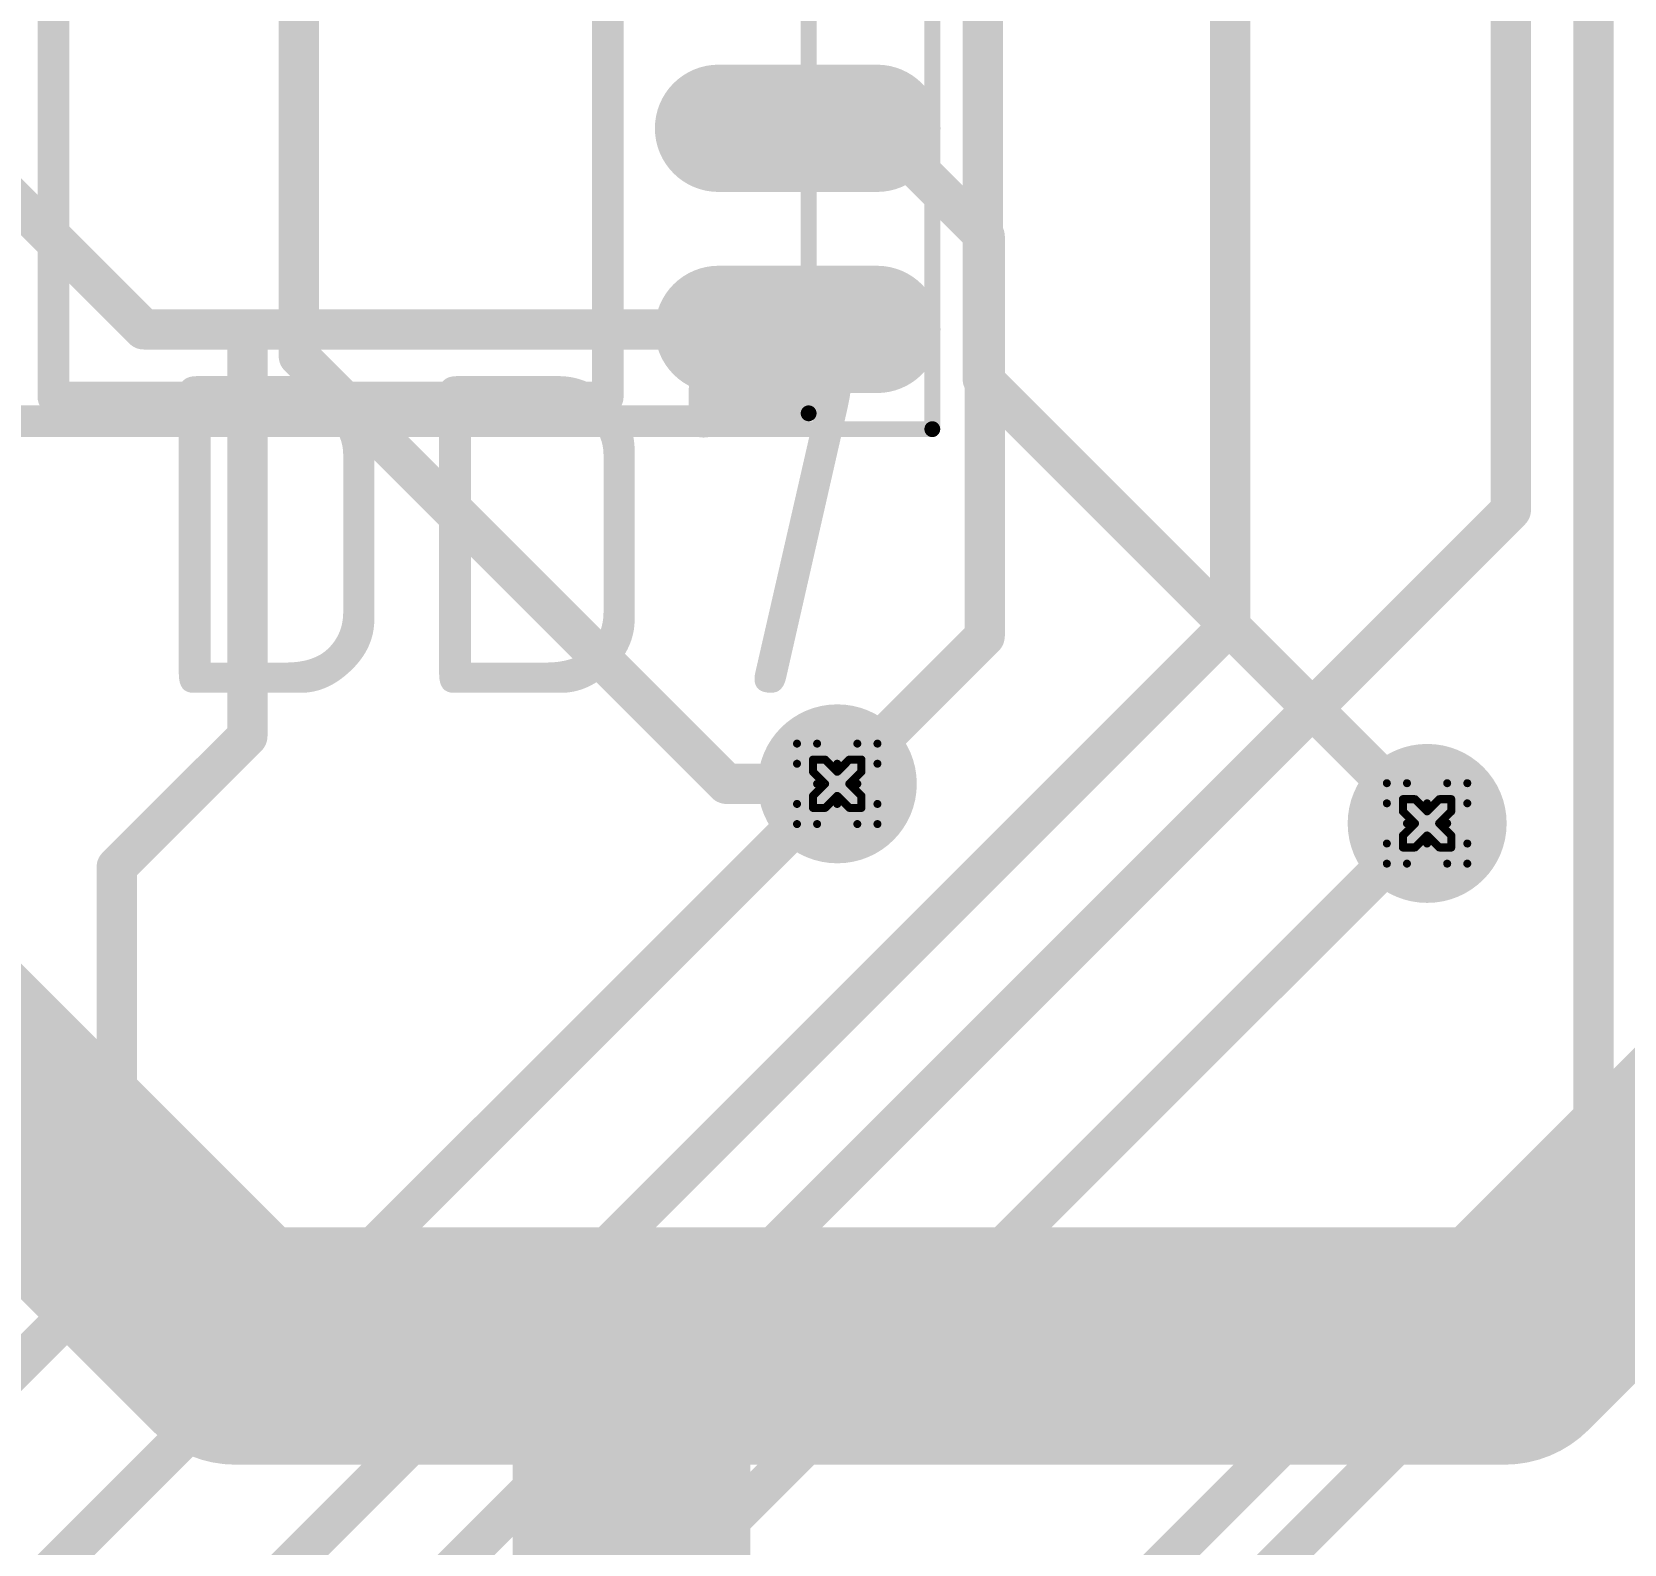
# Model space of a CAD drawing. Header units: millimetres. Extents: x 3219 to 51106, y -14166 to 2063.
# Drawn here: x 5648.94 to 5659, y 1775.11 to 1784.66 of the extents above; entities that cross this region are included whole.
import ezdxf

# ---------------------------------------------------------------- set-up
doc = ezdxf.new("R2010")
doc.units = ezdxf.units.MM
doc.layers.get('0').update_dxf_attribs({"lineweight": 53})
for name, color, linetype in [('Bottom Layer', 5, 'Continuous'), ('Bottom Solder', 6, 'Continuous'), ('Drill Drawing', 1, 'Continuous'), ('Mechanical 13', 56, 'Continuous'), ('Mechanical 15', 56, 'Continuous'), ('Top Layer', 1, 'Continuous'), ('Top Overlay', 2, 'Continuous'), ('Top Paste', 8, 'Continuous'), ('Top Solder', 216, 'Continuous')]:
    doc.layers.add(name, color=color, linetype=linetype)
doc.styles.add('GOST type B', font='GOST_B.TTF', dxfattribs={"height": 3.5})

# ---------------------------------------------------------------- blocks, each defined once
blk = doc.blocks.new('14_SOIC_97')
at = {"layer": 'Mechanical 13'}
h = blk.add_hatch(color=56, dxfattribs=at)
edge = h.paths.add_edge_path()
edge.add_arc((0.5, 0), 0.25, 0, 360)
at = {"layer": 'Top Layer'}
blk.add_hatch(color=1, dxfattribs=at).paths.add_polyline_path([(-0.8, 0.3), (0.8, 0.3), (0.8, -0.3), (-0.8, -0.3)])
h = blk.add_hatch(color=1, dxfattribs=at)
edge = h.paths.add_edge_path()
edge.add_arc((5.4, 0), 0.3, 90, 270)
edge.add_line((5.4, -0.3), (6.4, -0.3))
edge.add_arc((6.4, 0), 0.3, 270, 450)
edge.add_line((6.4, 0.3), (5.4, 0.3))
h = blk.add_hatch(color=1, dxfattribs=at)
edge = h.paths.add_edge_path()
edge.add_arc((-0.5, -1.27), 0.3, 90, 270)
edge.add_line((-0.5, -1.57), (0.5, -1.57))
edge.add_arc((0.5, -1.27), 0.3, 270, 450)
edge.add_line((0.5, -0.97), (-0.5, -0.97))
h = blk.add_hatch(color=1, dxfattribs=at)
edge = h.paths.add_edge_path()
edge.add_arc((5.4, -1.27), 0.3, 90, 270)
edge.add_line((5.4, -1.57), (6.4, -1.57))
edge.add_arc((6.4, -1.27), 0.3, 270, 450)
edge.add_line((6.4, -0.97), (5.4, -0.97))
h = blk.add_hatch(color=1, dxfattribs=at)
edge = h.paths.add_edge_path()
edge.add_arc((-0.5, -2.54), 0.3, 90, 270)
edge.add_line((-0.5, -2.84), (0.5, -2.84))
edge.add_arc((0.5, -2.54), 0.3, 270, 450)
edge.add_line((0.5, -2.24), (-0.5, -2.24))
h = blk.add_hatch(color=1, dxfattribs=at)
edge = h.paths.add_edge_path()
edge.add_arc((5.4, -2.54), 0.3, 90, 270)
edge.add_line((5.4, -2.84), (6.4, -2.84))
edge.add_arc((6.4, -2.54), 0.3, 270, 450)
edge.add_line((6.4, -2.24), (5.4, -2.24))
h = blk.add_hatch(color=1, dxfattribs=at)
edge = h.paths.add_edge_path()
edge.add_arc((-0.5, -3.81), 0.3, 90, 270)
edge.add_line((-0.5, -4.11), (0.5, -4.11))
edge.add_arc((0.5, -3.81), 0.3, 270, 450)
edge.add_line((0.5, -3.51), (-0.5, -3.51))
h = blk.add_hatch(color=1, dxfattribs=at)
edge = h.paths.add_edge_path()
edge.add_arc((5.4, -3.81), 0.3, 90, 270)
edge.add_line((5.4, -4.11), (6.4, -4.11))
edge.add_arc((6.4, -3.81), 0.3, 270, 450)
edge.add_line((6.4, -3.51), (5.4, -3.51))
h = blk.add_hatch(color=1, dxfattribs=at)
edge = h.paths.add_edge_path()
edge.add_arc((-0.5, -5.08), 0.3, 90, 270)
edge.add_line((-0.5, -5.38), (0.5, -5.38))
edge.add_arc((0.5, -5.08), 0.3, 270, 450)
edge.add_line((0.5, -4.78), (-0.5, -4.78))
h = blk.add_hatch(color=1, dxfattribs=at)
edge = h.paths.add_edge_path()
edge.add_arc((5.4, -5.08), 0.3, 90, 270)
edge.add_line((5.4, -5.38), (6.4, -5.38))
edge.add_arc((6.4, -5.08), 0.3, 270, 450)
edge.add_line((6.4, -4.78), (5.4, -4.78))
h = blk.add_hatch(color=1, dxfattribs=at)
edge = h.paths.add_edge_path()
edge.add_arc((-0.5, -6.35), 0.3, 90, 270)
edge.add_line((-0.5, -6.65), (0.5, -6.65))
edge.add_arc((0.5, -6.35), 0.3, 270, 450)
edge.add_line((0.5, -6.05), (-0.5, -6.05))
h = blk.add_hatch(color=1, dxfattribs=at)
edge = h.paths.add_edge_path()
edge.add_arc((5.4, -6.35), 0.3, 90, 270)
edge.add_line((5.4, -6.65), (6.4, -6.65))
edge.add_arc((6.4, -6.35), 0.3, 270, 450)
edge.add_line((6.4, -6.05), (5.4, -6.05))
h = blk.add_hatch(color=1, dxfattribs=at)
edge = h.paths.add_edge_path()
edge.add_arc((-0.5, -7.62), 0.3, 90, 270)
edge.add_line((-0.5, -7.92), (0.5, -7.92))
edge.add_arc((0.5, -7.62), 0.3, 270, 450)
edge.add_line((0.5, -7.32), (-0.5, -7.32))
h = blk.add_hatch(color=1, dxfattribs=at)
edge = h.paths.add_edge_path()
edge.add_arc((5.4, -7.62), 0.3, 90, 270)
edge.add_line((5.4, -7.92), (6.4, -7.92))
edge.add_arc((6.4, -7.62), 0.3, 270, 450)
edge.add_line((6.4, -7.32), (5.4, -7.32))
at = {"layer": 'Top Overlay'}
blk.add_hatch(color=2, dxfattribs=at).paths.add_polyline_path([(1.2, 0.45), (1.2, -0.27), (1.92, 0.45)])
at = {"layer": 'Top Paste'}
blk.add_hatch(color=8, dxfattribs=at).paths.add_polyline_path([(-0.8, 0.3), (0.8, 0.3), (0.8, -0.3), (-0.8, -0.3)])
h = blk.add_hatch(color=8, dxfattribs=at)
edge = h.paths.add_edge_path()
edge.add_arc((5.4, 0), 0.3, 90, 270)
edge.add_line((5.4, -0.3), (6.4, -0.3))
edge.add_arc((6.4, 0), 0.3, 270, 450)
edge.add_line((6.4, 0.3), (5.4, 0.3))
h = blk.add_hatch(color=8, dxfattribs=at)
edge = h.paths.add_edge_path()
edge.add_arc((-0.5, -1.27), 0.3, 90, 270)
edge.add_line((-0.5, -1.57), (0.5, -1.57))
edge.add_arc((0.5, -1.27), 0.3, 270, 450)
edge.add_line((0.5, -0.97), (-0.5, -0.97))
h = blk.add_hatch(color=8, dxfattribs=at)
edge = h.paths.add_edge_path()
edge.add_arc((5.4, -1.27), 0.3, 90, 270)
edge.add_line((5.4, -1.57), (6.4, -1.57))
edge.add_arc((6.4, -1.27), 0.3, 270, 450)
edge.add_line((6.4, -0.97), (5.4, -0.97))
h = blk.add_hatch(color=8, dxfattribs=at)
edge = h.paths.add_edge_path()
edge.add_arc((-0.5, -2.54), 0.3, 90, 270)
edge.add_line((-0.5, -2.84), (0.5, -2.84))
edge.add_arc((0.5, -2.54), 0.3, 270, 450)
edge.add_line((0.5, -2.24), (-0.5, -2.24))
h = blk.add_hatch(color=8, dxfattribs=at)
edge = h.paths.add_edge_path()
edge.add_arc((5.4, -2.54), 0.3, 90, 270)
edge.add_line((5.4, -2.84), (6.4, -2.84))
edge.add_arc((6.4, -2.54), 0.3, 270, 450)
edge.add_line((6.4, -2.24), (5.4, -2.24))
h = blk.add_hatch(color=8, dxfattribs=at)
edge = h.paths.add_edge_path()
edge.add_arc((-0.5, -3.81), 0.3, 90, 270)
edge.add_line((-0.5, -4.11), (0.5, -4.11))
edge.add_arc((0.5, -3.81), 0.3, 270, 450)
edge.add_line((0.5, -3.51), (-0.5, -3.51))
h = blk.add_hatch(color=8, dxfattribs=at)
edge = h.paths.add_edge_path()
edge.add_arc((5.4, -3.81), 0.3, 90, 270)
edge.add_line((5.4, -4.11), (6.4, -4.11))
edge.add_arc((6.4, -3.81), 0.3, 270, 450)
edge.add_line((6.4, -3.51), (5.4, -3.51))
h = blk.add_hatch(color=8, dxfattribs=at)
edge = h.paths.add_edge_path()
edge.add_arc((-0.5, -5.08), 0.3, 90, 270)
edge.add_line((-0.5, -5.38), (0.5, -5.38))
edge.add_arc((0.5, -5.08), 0.3, 270, 450)
edge.add_line((0.5, -4.78), (-0.5, -4.78))
h = blk.add_hatch(color=8, dxfattribs=at)
edge = h.paths.add_edge_path()
edge.add_arc((5.4, -5.08), 0.3, 90, 270)
edge.add_line((5.4, -5.38), (6.4, -5.38))
edge.add_arc((6.4, -5.08), 0.3, 270, 450)
edge.add_line((6.4, -4.78), (5.4, -4.78))
h = blk.add_hatch(color=8, dxfattribs=at)
edge = h.paths.add_edge_path()
edge.add_arc((-0.5, -6.35), 0.3, 90, 270)
edge.add_line((-0.5, -6.65), (0.5, -6.65))
edge.add_arc((0.5, -6.35), 0.3, 270, 450)
edge.add_line((0.5, -6.05), (-0.5, -6.05))
h = blk.add_hatch(color=8, dxfattribs=at)
edge = h.paths.add_edge_path()
edge.add_arc((5.4, -6.35), 0.3, 90, 270)
edge.add_line((5.4, -6.65), (6.4, -6.65))
edge.add_arc((6.4, -6.35), 0.3, 270, 450)
edge.add_line((6.4, -6.05), (5.4, -6.05))
h = blk.add_hatch(color=8, dxfattribs=at)
edge = h.paths.add_edge_path()
edge.add_arc((-0.5, -7.62), 0.3, 90, 270)
edge.add_line((-0.5, -7.92), (0.5, -7.92))
edge.add_arc((0.5, -7.62), 0.3, 270, 450)
edge.add_line((0.5, -7.32), (-0.5, -7.32))
h = blk.add_hatch(color=8, dxfattribs=at)
edge = h.paths.add_edge_path()
edge.add_arc((5.4, -7.62), 0.3, 90, 270)
edge.add_line((5.4, -7.92), (6.4, -7.92))
edge.add_arc((6.4, -7.62), 0.3, 270, 450)
edge.add_line((6.4, -7.32), (5.4, -7.32))
at = {"layer": 'Top Solder'}
blk.add_hatch(color=216, dxfattribs=at).paths.add_polyline_path([(-0.902, 0.402), (0.902, 0.402), (0.902, -0.402), (-0.902, -0.402)])
h = blk.add_hatch(color=216, dxfattribs=at)
edge = h.paths.add_edge_path()
edge.add_arc((5.4, 0), 0.402, 90, 270)
edge.add_line((5.4, -0.402), (6.4, -0.402))
edge.add_arc((6.4, 0), 0.402, 270, 450)
edge.add_line((6.4, 0.402), (5.4, 0.402))
h = blk.add_hatch(color=216, dxfattribs=at)
edge = h.paths.add_edge_path()
edge.add_arc((-0.5, -1.27), 0.402, 90, 270)
edge.add_line((-0.5, -1.672), (0.5, -1.672))
edge.add_arc((0.5, -1.27), 0.402, 270, 450)
edge.add_line((0.5, -0.868), (-0.5, -0.868))
h = blk.add_hatch(color=216, dxfattribs=at)
edge = h.paths.add_edge_path()
edge.add_arc((5.4, -1.27), 0.402, 90, 270)
edge.add_line((5.4, -1.672), (6.4, -1.672))
edge.add_arc((6.4, -1.27), 0.402, 270, 450)
edge.add_line((6.4, -0.868), (5.4, -0.868))
h = blk.add_hatch(color=216, dxfattribs=at)
edge = h.paths.add_edge_path()
edge.add_arc((-0.5, -2.54), 0.402, 90, 270)
edge.add_line((-0.5, -2.942), (0.5, -2.942))
edge.add_arc((0.5, -2.54), 0.402, 270, 450)
edge.add_line((0.5, -2.138), (-0.5, -2.138))
h = blk.add_hatch(color=216, dxfattribs=at)
edge = h.paths.add_edge_path()
edge.add_arc((5.4, -2.54), 0.402, 90, 270)
edge.add_line((5.4, -2.942), (6.4, -2.942))
edge.add_arc((6.4, -2.54), 0.402, 270, 450)
edge.add_line((6.4, -2.138), (5.4, -2.138))
h = blk.add_hatch(color=216, dxfattribs=at)
edge = h.paths.add_edge_path()
edge.add_arc((-0.5, -3.81), 0.402, 90, 270)
edge.add_line((-0.5, -4.212), (0.5, -4.212))
edge.add_arc((0.5, -3.81), 0.402, 270, 450)
edge.add_line((0.5, -3.408), (-0.5, -3.408))
h = blk.add_hatch(color=216, dxfattribs=at)
edge = h.paths.add_edge_path()
edge.add_arc((5.4, -3.81), 0.402, 90, 270)
edge.add_line((5.4, -4.212), (6.4, -4.212))
edge.add_arc((6.4, -3.81), 0.402, 270, 450)
edge.add_line((6.4, -3.408), (5.4, -3.408))
h = blk.add_hatch(color=216, dxfattribs=at)
edge = h.paths.add_edge_path()
edge.add_arc((-0.5, -5.08), 0.402, 90, 270)
edge.add_line((-0.5, -5.482), (0.5, -5.482))
edge.add_arc((0.5, -5.08), 0.402, 270, 450)
edge.add_line((0.5, -4.678), (-0.5, -4.678))
h = blk.add_hatch(color=216, dxfattribs=at)
edge = h.paths.add_edge_path()
edge.add_arc((5.4, -5.08), 0.402, 90, 270)
edge.add_line((5.4, -5.482), (6.4, -5.482))
edge.add_arc((6.4, -5.08), 0.402, 270, 450)
edge.add_line((6.4, -4.678), (5.4, -4.678))
h = blk.add_hatch(color=216, dxfattribs=at)
edge = h.paths.add_edge_path()
edge.add_arc((-0.5, -6.35), 0.402, 90, 270)
edge.add_line((-0.5, -6.752), (0.5, -6.752))
edge.add_arc((0.5, -6.35), 0.402, 270, 450)
edge.add_line((0.5, -5.948), (-0.5, -5.948))
h = blk.add_hatch(color=216, dxfattribs=at)
edge = h.paths.add_edge_path()
edge.add_arc((5.4, -6.35), 0.402, 90, 270)
edge.add_line((5.4, -6.752), (6.4, -6.752))
edge.add_arc((6.4, -6.35), 0.402, 270, 450)
edge.add_line((6.4, -5.948), (5.4, -5.948))
h = blk.add_hatch(color=216, dxfattribs=at)
edge = h.paths.add_edge_path()
edge.add_arc((-0.5, -7.62), 0.402, 90, 270)
edge.add_line((-0.5, -8.022), (0.5, -8.022))
edge.add_arc((0.5, -7.62), 0.402, 270, 450)
edge.add_line((0.5, -7.218), (-0.5, -7.218))
h = blk.add_hatch(color=216, dxfattribs=at)
edge = h.paths.add_edge_path()
edge.add_arc((5.4, -7.62), 0.402, 90, 270)
edge.add_line((5.4, -8.022), (6.4, -8.022))
edge.add_arc((6.4, -7.62), 0.402, 270, 450)
edge.add_line((6.4, -7.218), (5.4, -7.218))
at = {"layer": 'Mechanical 13'}
for points in [[(-0.168, -8.15, 0.1, 0.1, 0), (-0.168, 0.55, 0.1, 0.1, 0)], [(-0.168, 0.55, 0.1, 0.1, 0), (5.969, 0.55, 0.1, 0.1, 0)], [(5.969, -8.15, 0.1, 0.1, 0), (5.969, 0.55, 0.1, 0.1, 0)], [(-0.168, -8.15, 0.1, 0.1, 0), (5.969, -8.15, 0.1, 0.1, 0)]]:
    blk.add_lwpolyline(points, format="xyseb", dxfattribs=at)
for points in [[(-0.193, 0.55, 0.05, 0.05, 1), (-0.143, 0.55, 0.05, 0.05, 1)], [(-0.193, 0.55, 0.05, 0.05, 1), (-0.143, 0.55, 0.05, 0.05, 1)], [(5.944, 0.55, 0.05, 0.05, 1), (5.994, 0.55, 0.05, 0.05, 1)], [(5.944, 0.55, 0.05, 0.05, 1), (5.994, 0.55, 0.05, 0.05, 1)], [(-0.193, -8.15, 0.05, 0.05, 1), (-0.143, -8.15, 0.05, 0.05, 1)], [(-0.193, -8.15, 0.05, 0.05, 1), (-0.143, -8.15, 0.05, 0.05, 1)], [(5.944, -8.15, 0.05, 0.05, 1), (5.994, -8.15, 0.05, 0.05, 1)], [(5.944, -8.15, 0.05, 0.05, 1), (5.994, -8.15, 0.05, 0.05, 1)]]:
    blk.add_lwpolyline(points, format="xyseb", close=True, dxfattribs=at)
at = {"layer": 'Mechanical 15'}
for points in [[(-0.75, -8.25, 0.1, 0.1, 0), (-0.75, 0.75, 0.1, 0.1, 0)], [(-0.75, 0.75, 0.1, 0.1, 0), (6.75, 0.75, 0.1, 0.1, 0)], [(6.75, 0.75, 0.1, 0.1, 0), (6.75, 0.5, 0.1, 0.1, 0)], [(6.75, 0.5, 0.1, 0.1, 0), (6.75, -8.25, 0.1, 0.1, 0)], [(-0.75, -8.25, 0.1, 0.1, 0), (6.75, -8.25, 0.1, 0.1, 0)]]:
    blk.add_lwpolyline(points, format="xyseb", dxfattribs=at)
for points in [[(-0.775, 0.75, 0.05, 0.05, 1), (-0.725, 0.75, 0.05, 0.05, 1)], [(-0.775, 0.75, 0.05, 0.05, 1), (-0.725, 0.75, 0.05, 0.05, 1)], [(6.725, 0.75, 0.05, 0.05, 1), (6.775, 0.75, 0.05, 0.05, 1)], [(6.725, 0.75, 0.05, 0.05, 1), (6.775, 0.75, 0.05, 0.05, 1)], [(6.725, 0.5, 0.05, 0.05, 1), (6.775, 0.5, 0.05, 0.05, 1)], [(6.725, 0.5, 0.05, 0.05, 1), (6.775, 0.5, 0.05, 0.05, 1)], [(-0.775, -8.25, 0.05, 0.05, 1), (-0.725, -8.25, 0.05, 0.05, 1)], [(-0.775, -8.25, 0.05, 0.05, 1), (-0.725, -8.25, 0.05, 0.05, 1)], [(6.725, -8.25, 0.05, 0.05, 1), (6.775, -8.25, 0.05, 0.05, 1)], [(6.725, -8.25, 0.05, 0.05, 1), (6.775, -8.25, 0.05, 0.05, 1)]]:
    blk.add_lwpolyline(points, format="xyseb", close=True, dxfattribs=at)
at = {"layer": 'Top Overlay'}
for points in [[(1.2, 0.45, 0.2, 0.2, 0), (4.7, 0.45, 0.2, 0.2, 0)], [(1.2, -8.05, 0.2, 0.2, 0), (1.2, 0.45, 0.2, 0.2, 0)], [(4.7, 0.45, 0.2, 0.2, 0), (4.7, -8.05, 0.2, 0.2, 0)], [(1.2, -8.05, 0.2, 0.2, 0), (4.7, -8.05, 0.2, 0.2, 0)]]:
    blk.add_lwpolyline(points, format="xyseb", dxfattribs=at)
for points in [[(1.15, 0.45, 0.1, 0.1, 1), (1.25, 0.45, 0.1, 0.1, 1)], [(1.15, 0.45, 0.1, 0.1, 1), (1.25, 0.45, 0.1, 0.1, 1)], [(4.65, 0.45, 0.1, 0.1, 1), (4.75, 0.45, 0.1, 0.1, 1)], [(4.65, 0.45, 0.1, 0.1, 1), (4.75, 0.45, 0.1, 0.1, 1)], [(1.15, -8.05, 0.1, 0.1, 1), (1.25, -8.05, 0.1, 0.1, 1)], [(1.15, -8.05, 0.1, 0.1, 1), (1.25, -8.05, 0.1, 0.1, 1)], [(4.65, -8.05, 0.1, 0.1, 1), (4.75, -8.05, 0.1, 0.1, 1)], [(4.65, -8.05, 0.1, 0.1, 1), (4.75, -8.05, 0.1, 0.1, 1)]]:
    blk.add_lwpolyline(points, format="xyseb", close=True, dxfattribs=at)

msp = doc.modelspace()

# ---------------------------------------------------------------- hatches: boundary and pattern name
at = {"layer": 'Bottom Layer'}
h = msp.add_hatch(color=5, dxfattribs=at)
edge = h.paths.add_edge_path()
edge.add_arc((5654.029, 1779.908), 0.4, 0, 360)
h = msp.add_hatch(color=5, dxfattribs=at)
edge = h.paths.add_edge_path()
edge.add_arc((5657.754, 1779.658), 0.4, 0, 360)
at = {"layer": 'Bottom Solder'}
h = msp.add_hatch(color=6, dxfattribs=at)
edge = h.paths.add_edge_path()
edge.add_arc((5654.029, 1779.908), 0.502, 0, 360)
h = msp.add_hatch(color=6, dxfattribs=at)
edge = h.paths.add_edge_path()
edge.add_arc((5657.754, 1779.658), 0.502, 0, 360)
at = {"layer": 'Top Layer'}
h = msp.add_hatch(color=1, dxfattribs=at)
edge = h.paths.add_edge_path()
edge.add_arc((5654.029, 1779.908), 0.4, 0, 360)
h = msp.add_hatch(color=1, dxfattribs=at)
edge = h.paths.add_edge_path()
edge.add_arc((5657.754, 1779.658), 0.4, 0, 360)
at = {"layer": 'Top Solder'}
h = msp.add_hatch(color=216, dxfattribs=at)
edge = h.paths.add_edge_path()
edge.add_arc((5654.029, 1779.908), 0.502, 0, 360)
h = msp.add_hatch(color=216, dxfattribs=at)
edge = h.paths.add_edge_path()
edge.add_arc((5657.754, 1779.658), 0.502, 0, 360)

# ---------------------------------------------------------------- linework, layer by layer
at = {"layer": 'Bottom Layer'}
for points in [[(5654.948, 1782.464, 0.254, 0.254, 0), (5654.948, 1790.202, 0.254, 0.254, 0)], [(5650.629, 1782.608, 0.254, 0.254, 0), (5650.629, 1787.258, 0.254, 0.254, 0)], [(5658.243, 1776.358, 1.5, 1.5, 0), (5665.743, 1783.858, 1.5, 1.5, 0)], [(5650.629, 1782.608, 0.254, 0.254, 0), (5653.329, 1779.908, 0.254, 0.254, 0)], [(5654.948, 1782.464, 0.254, 0.254, 0), (5657.754, 1779.658, 0.254, 0.254, 0)], [(5647.177, 1779.41, 1.5, 1.5, 0), (5650.229, 1776.358, 1.5, 1.5, 0)], [(5653.329, 1779.908, 0.254, 0.254, 0), (5654.029, 1779.908, 0.254, 0.254, 0)], [(5650.229, 1776.358, 1.5, 1.5, 0), (5652.729, 1776.358, 1.5, 1.5, 0)], [(5652.729, 1776.358, 1.5, 1.5, 0), (5658.243, 1776.358, 1.5, 1.5, 0)], [(5652.729, 1773.108, 1.5, 1.5, 0), (5652.729, 1776.358, 1.5, 1.5, 0)]]:
    msp.add_lwpolyline(points, format="xyseb", dxfattribs=at)
for points in [[(5650.565, 1782.608, 0.127, 0.127, 1), (5650.692, 1782.608, 0.127, 0.127, 1)], [(5650.565, 1782.608, 0.127, 0.127, 1), (5650.692, 1782.608, 0.127, 0.127, 1)], [(5654.884, 1782.464, 0.127, 0.127, 1), (5655.011, 1782.464, 0.127, 0.127, 1)], [(5654.884, 1782.464, 0.127, 0.127, 1), (5655.011, 1782.464, 0.127, 0.127, 1)], [(5653.265, 1779.908, 0.127, 0.127, 1), (5653.392, 1779.908, 0.127, 0.127, 1)], [(5653.265, 1779.908, 0.127, 0.127, 1), (5653.392, 1779.908, 0.127, 0.127, 1)], [(5653.965, 1779.908, 0.127, 0.127, 1), (5654.092, 1779.908, 0.127, 0.127, 1)], [(5657.69, 1779.658, 0.127, 0.127, 1), (5657.817, 1779.658, 0.127, 0.127, 1)], [(5649.854, 1776.358, 0.75, 0.75, 1), (5650.604, 1776.358, 0.75, 0.75, 1)], [(5649.854, 1776.358, 0.75, 0.75, 1), (5650.604, 1776.358, 0.75, 0.75, 1)], [(5652.354, 1776.358, 0.75, 0.75, 1), (5653.104, 1776.358, 0.75, 0.75, 1)], [(5652.354, 1776.358, 0.75, 0.75, 1), (5653.104, 1776.358, 0.75, 0.75, 1)], [(5652.354, 1776.358, 0.75, 0.75, 1), (5653.104, 1776.358, 0.75, 0.75, 1)], [(5657.868, 1776.358, 0.75, 0.75, 1), (5658.618, 1776.358, 0.75, 0.75, 1)], [(5657.868, 1776.358, 0.75, 0.75, 1), (5658.618, 1776.358, 0.75, 0.75, 1)]]:
    msp.add_lwpolyline(points, format="xyseb", close=True, dxfattribs=at)
at = {"layer": 'Drill Drawing'}
for points in [[(5653.775, 1780.035, 0.0508, 0.0508, 0), (5653.775, 1780.162, 0.0508, 0.0508, 0)], [(5653.775, 1780.162, 0.0508, 0.0508, 0), (5653.902, 1780.162, 0.0508, 0.0508, 0)], [(5653.902, 1780.162, 0.0508, 0.0508, 0), (5654.029, 1780.035, 0.0508, 0.0508, 0)], [(5654.029, 1780.035, 0.0508, 0.0508, 0), (5654.156, 1780.162, 0.0508, 0.0508, 0)], [(5654.156, 1780.162, 0.0508, 0.0508, 0), (5654.283, 1780.162, 0.0508, 0.0508, 0)], [(5654.283, 1780.035, 0.0508, 0.0508, 0), (5654.283, 1780.162, 0.0508, 0.0508, 0)], [(5653.775, 1780.035, 0.0508, 0.0508, 0), (5653.902, 1779.908, 0.0508, 0.0508, 0)], [(5653.876, 1779.984, 0.0508, 0.0508, 0), (5653.876, 1780.061, 0.0508, 0.0508, 0)], [(5653.876, 1780.061, 0.0508, 0.0508, 0), (5653.952, 1780.061, 0.0508, 0.0508, 0)], [(5653.952, 1780.061, 0.0508, 0.0508, 0), (5654.029, 1779.984, 0.0508, 0.0508, 0)], [(5654.029, 1779.984, 0.0508, 0.0508, 0), (5654.105, 1780.061, 0.0508, 0.0508, 0)], [(5654.105, 1780.061, 0.0508, 0.0508, 0), (5654.181, 1780.061, 0.0508, 0.0508, 0)], [(5654.156, 1779.908, 0.0508, 0.0508, 0), (5654.283, 1780.035, 0.0508, 0.0508, 0)], [(5654.181, 1779.984, 0.0508, 0.0508, 0), (5654.181, 1780.061, 0.0508, 0.0508, 0)], [(5653.876, 1779.984, 0.0508, 0.0508, 0), (5653.952, 1779.908, 0.0508, 0.0508, 0)], [(5654.105, 1779.908, 0.0508, 0.0508, 0), (5654.181, 1779.984, 0.0508, 0.0508, 0)], [(5653.775, 1779.781, 0.0508, 0.0508, 0), (5653.902, 1779.908, 0.0508, 0.0508, 0)], [(5653.876, 1779.832, 0.0508, 0.0508, 0), (5653.952, 1779.908, 0.0508, 0.0508, 0)], [(5653.876, 1779.756, 0.0508, 0.0508, 0), (5653.876, 1779.832, 0.0508, 0.0508, 0)], [(5653.952, 1779.756, 0.0508, 0.0508, 0), (5654.029, 1779.832, 0.0508, 0.0508, 0)], [(5654.029, 1779.832, 0.0508, 0.0508, 0), (5654.105, 1779.756, 0.0508, 0.0508, 0)], [(5654.105, 1779.908, 0.0508, 0.0508, 0), (5654.181, 1779.832, 0.0508, 0.0508, 0)], [(5654.156, 1779.908, 0.0508, 0.0508, 0), (5654.283, 1779.781, 0.0508, 0.0508, 0)], [(5654.181, 1779.756, 0.0508, 0.0508, 0), (5654.181, 1779.832, 0.0508, 0.0508, 0)], [(5657.5, 1779.785, 0.0508, 0.0508, 0), (5657.5, 1779.912, 0.0508, 0.0508, 0)], [(5657.5, 1779.912, 0.0508, 0.0508, 0), (5657.627, 1779.912, 0.0508, 0.0508, 0)], [(5657.627, 1779.912, 0.0508, 0.0508, 0), (5657.754, 1779.785, 0.0508, 0.0508, 0)], [(5657.754, 1779.785, 0.0508, 0.0508, 0), (5657.881, 1779.912, 0.0508, 0.0508, 0)], [(5657.881, 1779.912, 0.0508, 0.0508, 0), (5658.008, 1779.912, 0.0508, 0.0508, 0)], [(5658.008, 1779.785, 0.0508, 0.0508, 0), (5658.008, 1779.912, 0.0508, 0.0508, 0)], [(5653.775, 1779.654, 0.0508, 0.0508, 0), (5653.775, 1779.781, 0.0508, 0.0508, 0)], [(5653.876, 1779.756, 0.0508, 0.0508, 0), (5653.952, 1779.756, 0.0508, 0.0508, 0)], [(5653.902, 1779.654, 0.0508, 0.0508, 0), (5654.029, 1779.781, 0.0508, 0.0508, 0)], [(5654.029, 1779.781, 0.0508, 0.0508, 0), (5654.156, 1779.654, 0.0508, 0.0508, 0)], [(5654.105, 1779.756, 0.0508, 0.0508, 0), (5654.181, 1779.756, 0.0508, 0.0508, 0)], [(5654.283, 1779.654, 0.0508, 0.0508, 0), (5654.283, 1779.781, 0.0508, 0.0508, 0)], [(5657.5, 1779.785, 0.0508, 0.0508, 0), (5657.627, 1779.658, 0.0508, 0.0508, 0)], [(5657.601, 1779.734, 0.0508, 0.0508, 0), (5657.601, 1779.811, 0.0508, 0.0508, 0)], [(5657.601, 1779.811, 0.0508, 0.0508, 0), (5657.677, 1779.811, 0.0508, 0.0508, 0)], [(5657.601, 1779.734, 0.0508, 0.0508, 0), (5657.677, 1779.658, 0.0508, 0.0508, 0)], [(5657.677, 1779.811, 0.0508, 0.0508, 0), (5657.754, 1779.734, 0.0508, 0.0508, 0)], [(5657.754, 1779.734, 0.0508, 0.0508, 0), (5657.83, 1779.811, 0.0508, 0.0508, 0)], [(5657.83, 1779.811, 0.0508, 0.0508, 0), (5657.906, 1779.811, 0.0508, 0.0508, 0)], [(5657.83, 1779.658, 0.0508, 0.0508, 0), (5657.906, 1779.734, 0.0508, 0.0508, 0)], [(5657.881, 1779.658, 0.0508, 0.0508, 0), (5658.008, 1779.785, 0.0508, 0.0508, 0)], [(5657.906, 1779.734, 0.0508, 0.0508, 0), (5657.906, 1779.811, 0.0508, 0.0508, 0)], [(5653.775, 1779.654, 0.0508, 0.0508, 0), (5653.902, 1779.654, 0.0508, 0.0508, 0)], [(5654.156, 1779.654, 0.0508, 0.0508, 0), (5654.283, 1779.654, 0.0508, 0.0508, 0)], [(5657.5, 1779.531, 0.0508, 0.0508, 0), (5657.627, 1779.658, 0.0508, 0.0508, 0)], [(5657.601, 1779.582, 0.0508, 0.0508, 0), (5657.677, 1779.658, 0.0508, 0.0508, 0)], [(5657.83, 1779.658, 0.0508, 0.0508, 0), (5657.906, 1779.582, 0.0508, 0.0508, 0)], [(5657.881, 1779.658, 0.0508, 0.0508, 0), (5658.008, 1779.531, 0.0508, 0.0508, 0)], [(5657.5, 1779.404, 0.0508, 0.0508, 0), (5657.5, 1779.531, 0.0508, 0.0508, 0)], [(5657.601, 1779.506, 0.0508, 0.0508, 0), (5657.601, 1779.582, 0.0508, 0.0508, 0)], [(5657.627, 1779.404, 0.0508, 0.0508, 0), (5657.754, 1779.531, 0.0508, 0.0508, 0)], [(5657.677, 1779.506, 0.0508, 0.0508, 0), (5657.754, 1779.582, 0.0508, 0.0508, 0)], [(5657.754, 1779.582, 0.0508, 0.0508, 0), (5657.83, 1779.506, 0.0508, 0.0508, 0)], [(5657.754, 1779.531, 0.0508, 0.0508, 0), (5657.881, 1779.404, 0.0508, 0.0508, 0)], [(5657.906, 1779.506, 0.0508, 0.0508, 0), (5657.906, 1779.582, 0.0508, 0.0508, 0)], [(5658.008, 1779.404, 0.0508, 0.0508, 0), (5658.008, 1779.531, 0.0508, 0.0508, 0)], [(5657.601, 1779.506, 0.0508, 0.0508, 0), (5657.677, 1779.506, 0.0508, 0.0508, 0)], [(5657.83, 1779.506, 0.0508, 0.0508, 0), (5657.906, 1779.506, 0.0508, 0.0508, 0)], [(5657.5, 1779.404, 0.0508, 0.0508, 0), (5657.627, 1779.404, 0.0508, 0.0508, 0)], [(5657.881, 1779.404, 0.0508, 0.0508, 0), (5658.008, 1779.404, 0.0508, 0.0508, 0)]]:
    msp.add_lwpolyline(points, format="xyseb", dxfattribs=at)
for points in [[(5653.762, 1780.162, 0.0254, 0.0254, 1), (5653.787, 1780.162, 0.0254, 0.0254, 1)], [(5653.762, 1780.162, 0.0254, 0.0254, 1), (5653.787, 1780.162, 0.0254, 0.0254, 1)], [(5653.889, 1780.162, 0.0254, 0.0254, 1), (5653.914, 1780.162, 0.0254, 0.0254, 1)], [(5653.889, 1780.162, 0.0254, 0.0254, 1), (5653.914, 1780.162, 0.0254, 0.0254, 1)], [(5654.143, 1780.162, 0.0254, 0.0254, 1), (5654.168, 1780.162, 0.0254, 0.0254, 1)], [(5654.143, 1780.162, 0.0254, 0.0254, 1), (5654.168, 1780.162, 0.0254, 0.0254, 1)], [(5654.27, 1780.162, 0.0254, 0.0254, 1), (5654.295, 1780.162, 0.0254, 0.0254, 1)], [(5654.27, 1780.162, 0.0254, 0.0254, 1), (5654.295, 1780.162, 0.0254, 0.0254, 1)], [(5653.762, 1780.035, 0.0254, 0.0254, 1), (5653.787, 1780.035, 0.0254, 0.0254, 1)], [(5653.762, 1780.035, 0.0254, 0.0254, 1), (5653.787, 1780.035, 0.0254, 0.0254, 1)], [(5653.863, 1780.061, 0.0254, 0.0254, 1), (5653.889, 1780.061, 0.0254, 0.0254, 1)], [(5653.863, 1780.061, 0.0254, 0.0254, 1), (5653.889, 1780.061, 0.0254, 0.0254, 1)], [(5653.94, 1780.061, 0.0254, 0.0254, 1), (5653.965, 1780.061, 0.0254, 0.0254, 1)], [(5653.94, 1780.061, 0.0254, 0.0254, 1), (5653.965, 1780.061, 0.0254, 0.0254, 1)], [(5654.016, 1780.035, 0.0254, 0.0254, 1), (5654.041, 1780.035, 0.0254, 0.0254, 1)], [(5654.016, 1780.035, 0.0254, 0.0254, 1), (5654.041, 1780.035, 0.0254, 0.0254, 1)], [(5654.092, 1780.061, 0.0254, 0.0254, 1), (5654.117, 1780.061, 0.0254, 0.0254, 1)], [(5654.092, 1780.061, 0.0254, 0.0254, 1), (5654.117, 1780.061, 0.0254, 0.0254, 1)], [(5654.168, 1780.061, 0.0254, 0.0254, 1), (5654.194, 1780.061, 0.0254, 0.0254, 1)], [(5654.168, 1780.061, 0.0254, 0.0254, 1), (5654.194, 1780.061, 0.0254, 0.0254, 1)], [(5654.27, 1780.035, 0.0254, 0.0254, 1), (5654.295, 1780.035, 0.0254, 0.0254, 1)], [(5654.27, 1780.035, 0.0254, 0.0254, 1), (5654.295, 1780.035, 0.0254, 0.0254, 1)], [(5653.863, 1779.984, 0.0254, 0.0254, 1), (5653.889, 1779.984, 0.0254, 0.0254, 1)], [(5653.863, 1779.984, 0.0254, 0.0254, 1), (5653.889, 1779.984, 0.0254, 0.0254, 1)], [(5654.016, 1779.984, 0.0254, 0.0254, 1), (5654.041, 1779.984, 0.0254, 0.0254, 1)], [(5654.016, 1779.984, 0.0254, 0.0254, 1), (5654.041, 1779.984, 0.0254, 0.0254, 1)], [(5654.168, 1779.984, 0.0254, 0.0254, 1), (5654.194, 1779.984, 0.0254, 0.0254, 1)], [(5654.168, 1779.984, 0.0254, 0.0254, 1), (5654.194, 1779.984, 0.0254, 0.0254, 1)], [(5653.863, 1779.832, 0.0254, 0.0254, 1), (5653.889, 1779.832, 0.0254, 0.0254, 1)], [(5653.863, 1779.832, 0.0254, 0.0254, 1), (5653.889, 1779.832, 0.0254, 0.0254, 1)], [(5653.889, 1779.908, 0.0254, 0.0254, 1), (5653.914, 1779.908, 0.0254, 0.0254, 1)], [(5653.889, 1779.908, 0.0254, 0.0254, 1), (5653.914, 1779.908, 0.0254, 0.0254, 1)], [(5653.94, 1779.908, 0.0254, 0.0254, 1), (5653.965, 1779.908, 0.0254, 0.0254, 1)], [(5653.94, 1779.908, 0.0254, 0.0254, 1), (5653.965, 1779.908, 0.0254, 0.0254, 1)], [(5654.016, 1779.832, 0.0254, 0.0254, 1), (5654.041, 1779.832, 0.0254, 0.0254, 1)], [(5654.016, 1779.832, 0.0254, 0.0254, 1), (5654.041, 1779.832, 0.0254, 0.0254, 1)], [(5654.092, 1779.908, 0.0254, 0.0254, 1), (5654.117, 1779.908, 0.0254, 0.0254, 1)], [(5654.092, 1779.908, 0.0254, 0.0254, 1), (5654.117, 1779.908, 0.0254, 0.0254, 1)], [(5654.143, 1779.908, 0.0254, 0.0254, 1), (5654.168, 1779.908, 0.0254, 0.0254, 1)], [(5654.143, 1779.908, 0.0254, 0.0254, 1), (5654.168, 1779.908, 0.0254, 0.0254, 1)], [(5654.168, 1779.832, 0.0254, 0.0254, 1), (5654.194, 1779.832, 0.0254, 0.0254, 1)], [(5654.168, 1779.832, 0.0254, 0.0254, 1), (5654.194, 1779.832, 0.0254, 0.0254, 1)], [(5657.487, 1779.912, 0.0254, 0.0254, 1), (5657.512, 1779.912, 0.0254, 0.0254, 1)], [(5657.487, 1779.912, 0.0254, 0.0254, 1), (5657.512, 1779.912, 0.0254, 0.0254, 1)], [(5657.614, 1779.912, 0.0254, 0.0254, 1), (5657.639, 1779.912, 0.0254, 0.0254, 1)], [(5657.614, 1779.912, 0.0254, 0.0254, 1), (5657.639, 1779.912, 0.0254, 0.0254, 1)], [(5657.868, 1779.912, 0.0254, 0.0254, 1), (5657.893, 1779.912, 0.0254, 0.0254, 1)], [(5657.868, 1779.912, 0.0254, 0.0254, 1), (5657.893, 1779.912, 0.0254, 0.0254, 1)], [(5657.995, 1779.912, 0.0254, 0.0254, 1), (5658.02, 1779.912, 0.0254, 0.0254, 1)], [(5657.995, 1779.912, 0.0254, 0.0254, 1), (5658.02, 1779.912, 0.0254, 0.0254, 1)], [(5653.762, 1779.781, 0.0254, 0.0254, 1), (5653.787, 1779.781, 0.0254, 0.0254, 1)], [(5653.762, 1779.781, 0.0254, 0.0254, 1), (5653.787, 1779.781, 0.0254, 0.0254, 1)], [(5653.863, 1779.756, 0.0254, 0.0254, 1), (5653.889, 1779.756, 0.0254, 0.0254, 1)], [(5653.863, 1779.756, 0.0254, 0.0254, 1), (5653.889, 1779.756, 0.0254, 0.0254, 1)], [(5653.94, 1779.756, 0.0254, 0.0254, 1), (5653.965, 1779.756, 0.0254, 0.0254, 1)], [(5653.94, 1779.756, 0.0254, 0.0254, 1), (5653.965, 1779.756, 0.0254, 0.0254, 1)], [(5654.016, 1779.781, 0.0254, 0.0254, 1), (5654.041, 1779.781, 0.0254, 0.0254, 1)], [(5654.016, 1779.781, 0.0254, 0.0254, 1), (5654.041, 1779.781, 0.0254, 0.0254, 1)], [(5654.092, 1779.756, 0.0254, 0.0254, 1), (5654.117, 1779.756, 0.0254, 0.0254, 1)], [(5654.092, 1779.756, 0.0254, 0.0254, 1), (5654.117, 1779.756, 0.0254, 0.0254, 1)], [(5654.168, 1779.756, 0.0254, 0.0254, 1), (5654.194, 1779.756, 0.0254, 0.0254, 1)], [(5654.168, 1779.756, 0.0254, 0.0254, 1), (5654.194, 1779.756, 0.0254, 0.0254, 1)], [(5654.27, 1779.781, 0.0254, 0.0254, 1), (5654.295, 1779.781, 0.0254, 0.0254, 1)], [(5654.27, 1779.781, 0.0254, 0.0254, 1), (5654.295, 1779.781, 0.0254, 0.0254, 1)], [(5657.487, 1779.785, 0.0254, 0.0254, 1), (5657.512, 1779.785, 0.0254, 0.0254, 1)], [(5657.487, 1779.785, 0.0254, 0.0254, 1), (5657.512, 1779.785, 0.0254, 0.0254, 1)], [(5657.588, 1779.811, 0.0254, 0.0254, 1), (5657.614, 1779.811, 0.0254, 0.0254, 1)], [(5657.588, 1779.811, 0.0254, 0.0254, 1), (5657.614, 1779.811, 0.0254, 0.0254, 1)], [(5657.588, 1779.734, 0.0254, 0.0254, 1), (5657.614, 1779.734, 0.0254, 0.0254, 1)], [(5657.588, 1779.734, 0.0254, 0.0254, 1), (5657.614, 1779.734, 0.0254, 0.0254, 1)], [(5657.665, 1779.811, 0.0254, 0.0254, 1), (5657.69, 1779.811, 0.0254, 0.0254, 1)], [(5657.665, 1779.811, 0.0254, 0.0254, 1), (5657.69, 1779.811, 0.0254, 0.0254, 1)], [(5657.741, 1779.785, 0.0254, 0.0254, 1), (5657.766, 1779.785, 0.0254, 0.0254, 1)], [(5657.741, 1779.785, 0.0254, 0.0254, 1), (5657.766, 1779.785, 0.0254, 0.0254, 1)], [(5657.741, 1779.734, 0.0254, 0.0254, 1), (5657.766, 1779.734, 0.0254, 0.0254, 1)], [(5657.741, 1779.734, 0.0254, 0.0254, 1), (5657.766, 1779.734, 0.0254, 0.0254, 1)], [(5657.817, 1779.811, 0.0254, 0.0254, 1), (5657.842, 1779.811, 0.0254, 0.0254, 1)], [(5657.817, 1779.811, 0.0254, 0.0254, 1), (5657.842, 1779.811, 0.0254, 0.0254, 1)], [(5657.893, 1779.811, 0.0254, 0.0254, 1), (5657.919, 1779.811, 0.0254, 0.0254, 1)], [(5657.893, 1779.811, 0.0254, 0.0254, 1), (5657.919, 1779.811, 0.0254, 0.0254, 1)], [(5657.893, 1779.734, 0.0254, 0.0254, 1), (5657.919, 1779.734, 0.0254, 0.0254, 1)], [(5657.893, 1779.734, 0.0254, 0.0254, 1), (5657.919, 1779.734, 0.0254, 0.0254, 1)], [(5657.995, 1779.785, 0.0254, 0.0254, 1), (5658.02, 1779.785, 0.0254, 0.0254, 1)], [(5657.995, 1779.785, 0.0254, 0.0254, 1), (5658.02, 1779.785, 0.0254, 0.0254, 1)], [(5653.762, 1779.654, 0.0254, 0.0254, 1), (5653.787, 1779.654, 0.0254, 0.0254, 1)], [(5653.762, 1779.654, 0.0254, 0.0254, 1), (5653.787, 1779.654, 0.0254, 0.0254, 1)], [(5653.889, 1779.654, 0.0254, 0.0254, 1), (5653.914, 1779.654, 0.0254, 0.0254, 1)], [(5653.889, 1779.654, 0.0254, 0.0254, 1), (5653.914, 1779.654, 0.0254, 0.0254, 1)], [(5654.143, 1779.654, 0.0254, 0.0254, 1), (5654.168, 1779.654, 0.0254, 0.0254, 1)], [(5654.143, 1779.654, 0.0254, 0.0254, 1), (5654.168, 1779.654, 0.0254, 0.0254, 1)], [(5654.27, 1779.654, 0.0254, 0.0254, 1), (5654.295, 1779.654, 0.0254, 0.0254, 1)], [(5654.27, 1779.654, 0.0254, 0.0254, 1), (5654.295, 1779.654, 0.0254, 0.0254, 1)], [(5657.614, 1779.658, 0.0254, 0.0254, 1), (5657.639, 1779.658, 0.0254, 0.0254, 1)], [(5657.614, 1779.658, 0.0254, 0.0254, 1), (5657.639, 1779.658, 0.0254, 0.0254, 1)], [(5657.665, 1779.658, 0.0254, 0.0254, 1), (5657.69, 1779.658, 0.0254, 0.0254, 1)], [(5657.665, 1779.658, 0.0254, 0.0254, 1), (5657.69, 1779.658, 0.0254, 0.0254, 1)], [(5657.817, 1779.658, 0.0254, 0.0254, 1), (5657.842, 1779.658, 0.0254, 0.0254, 1)], [(5657.817, 1779.658, 0.0254, 0.0254, 1), (5657.842, 1779.658, 0.0254, 0.0254, 1)], [(5657.868, 1779.658, 0.0254, 0.0254, 1), (5657.893, 1779.658, 0.0254, 0.0254, 1)], [(5657.868, 1779.658, 0.0254, 0.0254, 1), (5657.893, 1779.658, 0.0254, 0.0254, 1)], [(5657.487, 1779.531, 0.0254, 0.0254, 1), (5657.512, 1779.531, 0.0254, 0.0254, 1)], [(5657.487, 1779.531, 0.0254, 0.0254, 1), (5657.512, 1779.531, 0.0254, 0.0254, 1)], [(5657.588, 1779.582, 0.0254, 0.0254, 1), (5657.614, 1779.582, 0.0254, 0.0254, 1)], [(5657.588, 1779.582, 0.0254, 0.0254, 1), (5657.614, 1779.582, 0.0254, 0.0254, 1)], [(5657.741, 1779.582, 0.0254, 0.0254, 1), (5657.766, 1779.582, 0.0254, 0.0254, 1)], [(5657.741, 1779.582, 0.0254, 0.0254, 1), (5657.766, 1779.582, 0.0254, 0.0254, 1)], [(5657.741, 1779.531, 0.0254, 0.0254, 1), (5657.766, 1779.531, 0.0254, 0.0254, 1)], [(5657.741, 1779.531, 0.0254, 0.0254, 1), (5657.766, 1779.531, 0.0254, 0.0254, 1)], [(5657.893, 1779.582, 0.0254, 0.0254, 1), (5657.919, 1779.582, 0.0254, 0.0254, 1)], [(5657.893, 1779.582, 0.0254, 0.0254, 1), (5657.919, 1779.582, 0.0254, 0.0254, 1)], [(5657.995, 1779.531, 0.0254, 0.0254, 1), (5658.02, 1779.531, 0.0254, 0.0254, 1)], [(5657.995, 1779.531, 0.0254, 0.0254, 1), (5658.02, 1779.531, 0.0254, 0.0254, 1)], [(5657.588, 1779.506, 0.0254, 0.0254, 1), (5657.614, 1779.506, 0.0254, 0.0254, 1)], [(5657.588, 1779.506, 0.0254, 0.0254, 1), (5657.614, 1779.506, 0.0254, 0.0254, 1)], [(5657.665, 1779.506, 0.0254, 0.0254, 1), (5657.69, 1779.506, 0.0254, 0.0254, 1)], [(5657.665, 1779.506, 0.0254, 0.0254, 1), (5657.69, 1779.506, 0.0254, 0.0254, 1)], [(5657.817, 1779.506, 0.0254, 0.0254, 1), (5657.842, 1779.506, 0.0254, 0.0254, 1)], [(5657.817, 1779.506, 0.0254, 0.0254, 1), (5657.842, 1779.506, 0.0254, 0.0254, 1)], [(5657.893, 1779.506, 0.0254, 0.0254, 1), (5657.919, 1779.506, 0.0254, 0.0254, 1)], [(5657.893, 1779.506, 0.0254, 0.0254, 1), (5657.919, 1779.506, 0.0254, 0.0254, 1)], [(5657.487, 1779.404, 0.0254, 0.0254, 1), (5657.512, 1779.404, 0.0254, 0.0254, 1)], [(5657.487, 1779.404, 0.0254, 0.0254, 1), (5657.512, 1779.404, 0.0254, 0.0254, 1)], [(5657.614, 1779.404, 0.0254, 0.0254, 1), (5657.639, 1779.404, 0.0254, 0.0254, 1)], [(5657.614, 1779.404, 0.0254, 0.0254, 1), (5657.639, 1779.404, 0.0254, 0.0254, 1)], [(5657.868, 1779.404, 0.0254, 0.0254, 1), (5657.893, 1779.404, 0.0254, 0.0254, 1)], [(5657.868, 1779.404, 0.0254, 0.0254, 1), (5657.893, 1779.404, 0.0254, 0.0254, 1)], [(5657.995, 1779.404, 0.0254, 0.0254, 1), (5658.02, 1779.404, 0.0254, 0.0254, 1)], [(5657.995, 1779.404, 0.0254, 0.0254, 1), (5658.02, 1779.404, 0.0254, 0.0254, 1)]]:
    msp.add_lwpolyline(points, format="xyseb", close=True, dxfattribs=at)
at = {"layer": 'Top Layer'}
for points in [[(5658.804, 1777.702, 0.254, 0.254, 0), (5658.804, 1796.783, 0.254, 0.254, 0)], [(5658.283, 1781.637, 0.254, 0.254, 0), (5658.283, 1790.997, 0.254, 0.254, 0)], [(5656.51, 1780.914, 0.254, 0.254, 0), (5656.51, 1785.807, 0.254, 0.254, 0)], [(5653.779, 1784.048, 0.254, 0.254, 0), (5654.279, 1784.048, 0.254, 0.254, 0)], [(5654.279, 1784.048, 0.254, 0.254, 0), (5654.96, 1783.367, 0.254, 0.254, 0)], [(5648.466, 1783.961, 0.254, 0.254, 0), (5649.649, 1782.778, 0.254, 0.254, 0)], [(5654.96, 1780.839, 0.254, 0.254, 0), (5654.96, 1783.367, 0.254, 0.254, 0)], [(5649.649, 1782.778, 0.254, 0.254, 0), (5650.304, 1782.778, 0.254, 0.254, 0)], [(5650.304, 1780.208, 0.254, 0.254, 0), (5650.304, 1782.778, 0.254, 0.254, 0)], [(5650.304, 1782.778, 0.254, 0.254, 0), (5653.779, 1782.778, 0.254, 0.254, 0)], [(5649.804, 1773.158, 0.254, 0.254, 0), (5658.283, 1781.637, 0.254, 0.254, 0)], [(5649.535, 1773.939, 0.254, 0.254, 0), (5656.51, 1780.914, 0.254, 0.254, 0)], [(5654.029, 1779.908, 0.254, 0.254, 0), (5654.96, 1780.839, 0.254, 0.254, 0)], [(5649.479, 1779.383, 0.254, 0.254, 0), (5650.304, 1780.208, 0.254, 0.254, 0)], [(5648.799, 1774.678, 0.254, 0.254, 0), (5654.029, 1779.908, 0.254, 0.254, 0)], [(5646.008, 1767.912, 0.254, 0.254, 0), (5657.754, 1779.658, 0.254, 0.254, 0)], [(5657.754, 1779.658, 0.254, 0.254, 0), (5657.754, 1779.658, 0.254, 0.254, 0)], [(5649.479, 1776.858, 0.254, 0.254, 0), (5649.479, 1779.383, 0.254, 0.254, 0)], [(5643.693, 1762.591, 0.254, 0.254, 0), (5658.804, 1777.702, 0.254, 0.254, 0)], [(5643.904, 1762.083, 0.254, 0.254, 0), (5659.354, 1777.533, 0.254, 0.254, 0)], [(5644.729, 1772.108, 0.254, 0.254, 0), (5649.479, 1776.858, 0.254, 0.254, 0)]]:
    msp.add_lwpolyline(points, format="xyseb", dxfattribs=at)
for points in [[(5653.715, 1784.048, 0.127, 0.127, 1), (5653.842, 1784.048, 0.127, 0.127, 1)], [(5654.215, 1784.048, 0.127, 0.127, 1), (5654.342, 1784.048, 0.127, 0.127, 1)], [(5654.215, 1784.048, 0.127, 0.127, 1), (5654.342, 1784.048, 0.127, 0.127, 1)], [(5654.896, 1783.367, 0.127, 0.127, 1), (5655.023, 1783.367, 0.127, 0.127, 1)], [(5654.896, 1783.367, 0.127, 0.127, 1), (5655.023, 1783.367, 0.127, 0.127, 1)], [(5649.585, 1782.778, 0.127, 0.127, 1), (5649.712, 1782.778, 0.127, 0.127, 1)], [(5649.585, 1782.778, 0.127, 0.127, 1), (5649.712, 1782.778, 0.127, 0.127, 1)], [(5650.24, 1782.778, 0.127, 0.127, 1), (5650.367, 1782.778, 0.127, 0.127, 1)], [(5650.24, 1782.778, 0.127, 0.127, 1), (5650.367, 1782.778, 0.127, 0.127, 1)], [(5650.24, 1782.778, 0.127, 0.127, 1), (5650.367, 1782.778, 0.127, 0.127, 1)], [(5653.715, 1782.778, 0.127, 0.127, 1), (5653.842, 1782.778, 0.127, 0.127, 1)], [(5658.219, 1781.637, 0.127, 0.127, 1), (5658.346, 1781.637, 0.127, 0.127, 1)], [(5658.219, 1781.637, 0.127, 0.127, 1), (5658.346, 1781.637, 0.127, 0.127, 1)], [(5654.896, 1780.839, 0.127, 0.127, 1), (5655.023, 1780.839, 0.127, 0.127, 1)], [(5654.896, 1780.839, 0.127, 0.127, 1), (5655.023, 1780.839, 0.127, 0.127, 1)], [(5656.446, 1780.914, 0.127, 0.127, 1), (5656.573, 1780.914, 0.127, 0.127, 1)], [(5656.446, 1780.914, 0.127, 0.127, 1), (5656.573, 1780.914, 0.127, 0.127, 1)], [(5650.24, 1780.208, 0.127, 0.127, 1), (5650.367, 1780.208, 0.127, 0.127, 1)], [(5650.24, 1780.208, 0.127, 0.127, 1), (5650.367, 1780.208, 0.127, 0.127, 1)], [(5653.965, 1779.908, 0.127, 0.127, 1), (5654.092, 1779.908, 0.127, 0.127, 1)], [(5653.965, 1779.908, 0.127, 0.127, 1), (5654.092, 1779.908, 0.127, 0.127, 1)], [(5657.69, 1779.658, 0.127, 0.127, 1), (5657.817, 1779.658, 0.127, 0.127, 1)], [(5657.69, 1779.658, 0.127, 0.127, 1), (5657.817, 1779.658, 0.127, 0.127, 1)], [(5657.69, 1779.658, 0.127, 0.127, 1), (5657.817, 1779.658, 0.127, 0.127, 1)], [(5649.415, 1779.383, 0.127, 0.127, 1), (5649.542, 1779.383, 0.127, 0.127, 1)], [(5649.415, 1779.383, 0.127, 0.127, 1), (5649.542, 1779.383, 0.127, 0.127, 1)], [(5658.74, 1777.702, 0.127, 0.127, 1), (5658.867, 1777.702, 0.127, 0.127, 1)], [(5658.74, 1777.702, 0.127, 0.127, 1), (5658.867, 1777.702, 0.127, 0.127, 1)], [(5649.415, 1776.858, 0.127, 0.127, 1), (5649.542, 1776.858, 0.127, 0.127, 1)], [(5649.415, 1776.858, 0.127, 0.127, 1), (5649.542, 1776.858, 0.127, 0.127, 1)]]:
    msp.add_lwpolyline(points, format="xyseb", close=True, dxfattribs=at)

# ---------------------------------------------------------------- block references
msp.add_blockref('14_SOIC_97', (5647.879, 1790.398))

# ---------------------------------------------------------------- texts
at = {"layer": 'Top Overlay', "style": 'GOST type B'}
msp.add_text('DD7', height=2, dxfattribs=at).set_placement((5649.666, 1780.483))

doc.saveas('drawing.dxf')
